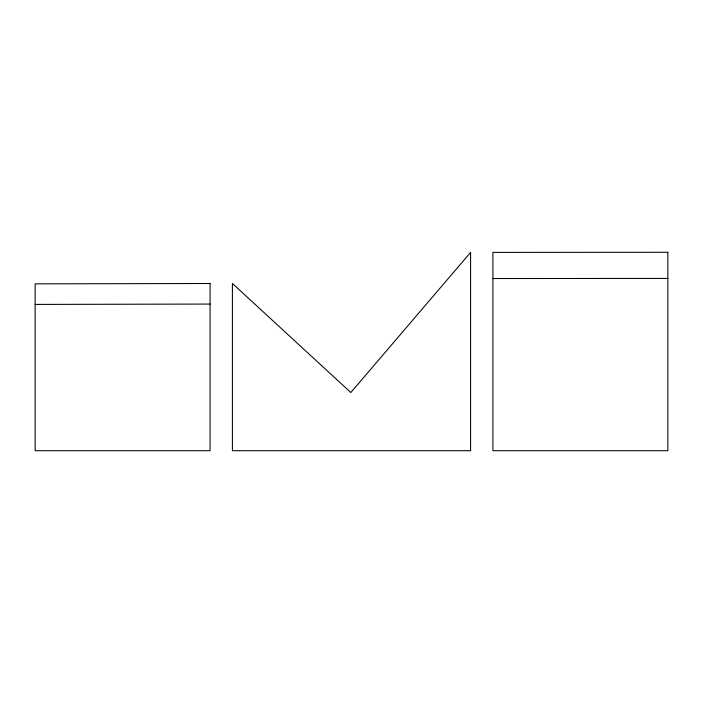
<?xml version="1.0" encoding="UTF-8"?>
<svg xmlns="http://www.w3.org/2000/svg" width="703" height="703" viewBox="0 0 703 703"><rect width="100%" height="100%" fill="white"/><g stroke="black" fill="none" stroke-linecap="round" stroke-linejoin="round"><path stroke-width="1.05" d="M35.15 304.417L210.074 304.065M492.926 278.529L667.85 278.423M470.597 252.395L350.832 392.529L232.403 283.458L232.403 450.711L470.597 450.711L470.597 252.395M210.074 283.502L35.15 283.854L35.15 450.711L210.074 450.711L210.074 283.502M667.85 252.289L492.926 252.395L492.926 450.711L667.85 450.711L667.85 252.289"/></g></svg>
